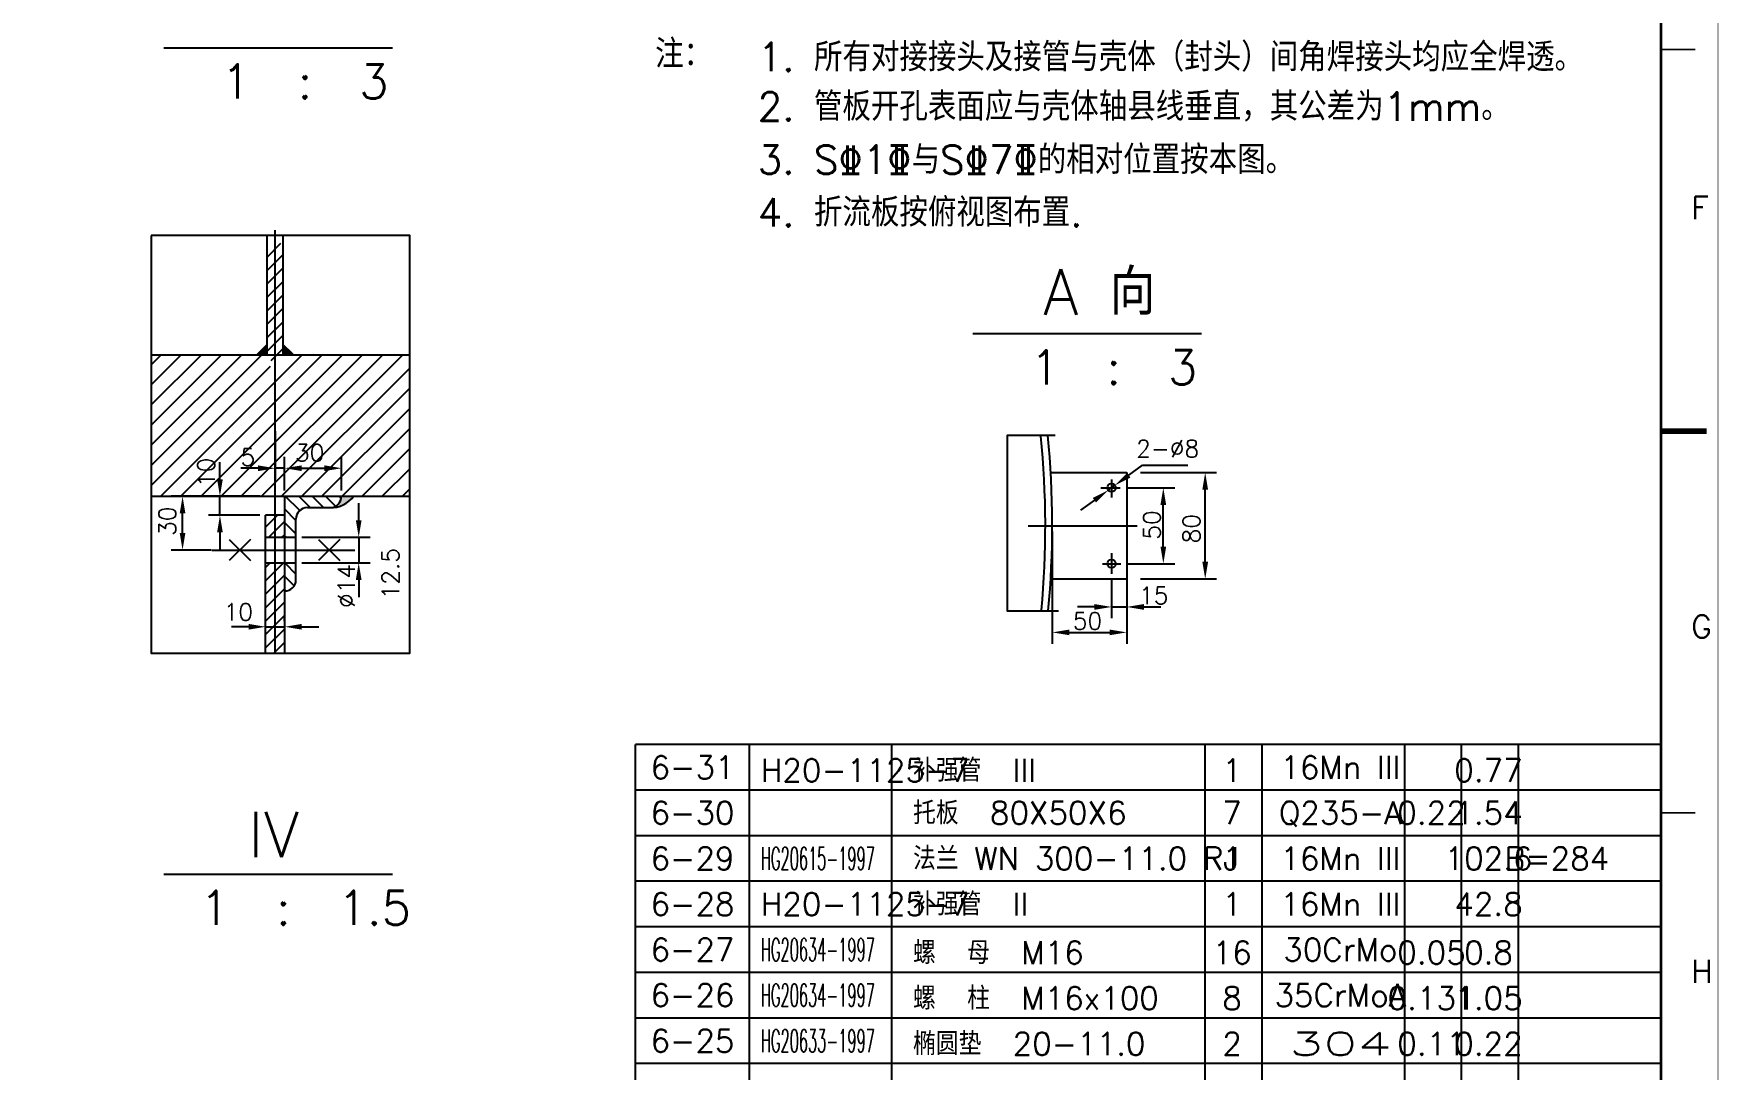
# Model space of a CAD drawing. Extents: x 49444 to 186655, y 41039 to 60167.
# Drawn here: x 81810 to 86245, y 49522 to 52249 of the extents above; entities that cross this region are included whole.
import ezdxf
from ezdxf.enums import TextEntityAlignment as Align

# ---------------------------------------------------------------- set-up
doc = ezdxf.new("R2010")
doc.units = 0
doc.header["$LTSCALE"] = 60
doc.header["$MEASUREMENT"] = 0
doc.header["$PDMODE"] = 3
doc.header["$PDSIZE"] = 0.001
doc.layers.get('0').update_dxf_attribs({"linetype": 'CONTINUOUS'})
doc.layers.get('DEFPOINTS').update_dxf_attribs({"linetype": 'CONTINUOUS'})
doc.styles.get("Standard").update_dxf_attribs({"font": 'txt_l', "bigfont": 'hztxt_l'})
doc.dimstyles.get("Standard").update_dxf_attribs({"dimtxt": 0.18, "dimasz": 0.18, "dimexe": 0.18, "dimexo": 0.0625, "dimgap": 0.09, "dimtad": 0, "dimtih": 1, "dimtoh": 1, "dimdec": 4, "dimzin": 0, "dimdsep": 46, "dimtxsty": 'Standard', "dimcen": 0.09, "dimadec": 0, "dimazin": 0, "dimtfac": 1, "dimtdec": 4, "dimtofl": 0, "dimtmove": 0, "dimatfit": 3, "dimfxl": 0, "dimtolj": 1, "dimtzin": 0, "dimarcsym": 0})
doc.dimstyles.new('STANDARD$0', dxfattribs={"dimtxt": 3, "dimasz": 3, "dimexe": 2, "dimexo": 1, "dimgap": 0.5, "dimtad": 1, "dimdec": 0, "dimzin": 0, "dimdsep": 46, "dimtxsty": 'Standard', "dimcen": 1, "dimclrd": 256, "dimclre": 256, "dimclrt": 256, "dimadec": 0, "dimazin": 0, "dimtfac": 1.5, "dimtdec": 3, "dimtix": 1, "dimtmove": 0, "dimatfit": 2, "dimfxl": 0, "dimtolj": 1, "dimarcsym": 0})

# ---------------------------------------------------------------- blocks, each defined once
blk = doc.blocks.new('*D84')
at = {"color": 0, "lineweight": -2}
for p, q in [((84693.3, 51086.5), (84729.7, 51113)), ((84639.3, 51047.2), (84656.9, 51060)), ((84602.9, 51020.7), (84566.5, 50994.2))]:
    blk.add_line(p, q, dxfattribs=at)
at = {"color": 0}
for points in [[(84688.9, 51092.5), (84697.7, 51080.4), (84656.9, 51060)], [(84598.4, 51026.8), (84607.3, 51014.6), (84639.3, 51047.2)]]:
    blk.add_solid(points, dxfattribs=at)
at = {"layer": 'DEFPOINTS', "color": 0}
for p in [(84656.9, 51060), (84639.3, 51047.2)]:
    blk.add_point(p, dxfattribs=at)
at = {"color": 0, "insert": (84795.7, 51156.6), "char_height": 45, "attachment_point": 5}
blk.add_mtext('\\A1;2-%%c8', dxfattribs=at)
blk = doc.blocks.new('*D83')
at = {"lineweight": -2}
for p, q in [((84648.1, 50812.2), (84648.1, 50709.8)), ((84688.1, 50798.6), (84688.1, 50709.8)), ((84603.1, 50739.8), (84558.1, 50739.8)), ((84648.1, 50739.8), (84688.1, 50739.8)), ((84733.1, 50739.8), (84778.1, 50739.8))]:
    blk.add_line(p, q, dxfattribs=at)
for points in [[(84603.1, 50747.3), (84603.1, 50732.3), (84648.1, 50739.8)], [(84733.1, 50747.3), (84733.1, 50732.3), (84688.1, 50739.8)]]:
    blk.add_solid(points)
at = {"layer": 'DEFPOINTS', "color": 0}
for p in [(84648.1, 50827.2), (84688.1, 50813.6), (84688.1, 50739.8)]:
    blk.add_point(p, dxfattribs=at)
at = {"insert": (84759.1, 50769.8), "char_height": 45, "attachment_point": 5}
blk.add_mtext('\\A1;15', dxfattribs=at)
blk = doc.blocks.new('*D82')
at = {"lineweight": -2}
for p, q in [((84686.1, 51053.6), (84814.3, 51053.6)), ((84784.3, 50898.6), (84784.3, 51008.6)), ((84687.9, 50853.6), (84814.3, 50853.6))]:
    blk.add_line(p, q, dxfattribs=at)
for points in [[(84776.8, 51008.6), (84791.8, 51008.6), (84784.3, 51053.6)], [(84776.8, 50898.6), (84791.8, 50898.6), (84784.3, 50853.6)]]:
    blk.add_solid(points)
at = {"layer": 'DEFPOINTS', "color": 0}
for p in [(84671.1, 51053.6), (84784.3, 51053.6), (84672.9, 50853.6)]:
    blk.add_point(p, dxfattribs=at)
at = {"insert": (84754.3, 50955.6), "char_height": 45, "attachment_point": 5, "rotation": 90}
blk.add_mtext('\\A1;50', dxfattribs=at)
blk = doc.blocks.new('*D81')
at = {"lineweight": -2}
for p, q in [((84724.6, 51093.6), (84924.6, 51093.6)), ((84894.6, 50858.6), (84894.6, 51048.6)), ((84724.6, 50813.6), (84924.6, 50813.6))]:
    blk.add_line(p, q, dxfattribs=at)
for points in [[(84887.1, 51048.6), (84902.1, 51048.6), (84894.6, 51093.6)], [(84887.1, 50858.6), (84902.1, 50858.6), (84894.6, 50813.6)]]:
    blk.add_solid(points)
at = {"layer": 'DEFPOINTS', "color": 0}
for p in [(84709.6, 51093.6), (84894.6, 51093.6), (84709.6, 50813.6)]:
    blk.add_point(p, dxfattribs=at)
at = {"insert": (84858.5, 50945.8), "char_height": 45, "attachment_point": 5, "rotation": 90}
blk.add_mtext('\\A1;80', dxfattribs=at)
blk = doc.blocks.new('*D80')
at = {"lineweight": -2}
for p, q in [((84491.9, 50938.6), (84491.9, 50642.8)), ((84688.1, 50938.6), (84688.1, 50642.8)), ((84536.9, 50672.8), (84643.1, 50672.8))]:
    blk.add_line(p, q, dxfattribs=at)
for points in [[(84536.9, 50680.3), (84536.9, 50665.3), (84491.9, 50672.8)], [(84643.1, 50680.3), (84643.1, 50665.3), (84688.1, 50672.8)]]:
    blk.add_solid(points)
at = {"layer": 'DEFPOINTS', "color": 0}
for p in [(84491.9, 50953.6), (84688.1, 50953.6), (84688.1, 50672.8)]:
    blk.add_point(p, dxfattribs=at)
at = {"insert": (84584.7, 50702.8), "char_height": 45, "attachment_point": 5}
blk.add_mtext('\\A1;50', dxfattribs=at)
blk = doc.blocks.new('*D79')
at = {"lineweight": -2}
for p, q in [((82665.9, 50968.2), (82665.9, 51013.2)), ((82515.8, 50923.2), (82695.9, 50923.2)), ((82665.9, 50923.2), (82665.9, 50855.8)), ((82515.8, 50855.8), (82695.9, 50855.8)), ((82665.9, 50810.8), (82665.9, 50765.8))]:
    blk.add_line(p, q, dxfattribs=at)
for points in [[(82658.4, 50968.2), (82673.4, 50968.2), (82665.9, 50923.2)], [(82658.4, 50810.8), (82673.4, 50810.8), (82665.9, 50855.8)]]:
    blk.add_solid(points)
at = {"layer": 'DEFPOINTS', "color": 0}
for p in [(82500.8, 50923.2), (82500.8, 50855.8), (82665.9, 50855.8)]:
    blk.add_point(p, dxfattribs=at)
at = {"insert": (82633.3, 50794.9), "char_height": 45, "attachment_point": 5, "rotation": 90}
blk.add_mtext('\\A1;%%C14', dxfattribs=at)
blk = doc.blocks.new('*D78')
at = {"lineweight": -2}
for p, q in [((82420.8, 50702.6), (82420.8, 50717.6)), ((82470.8, 50702.6), (82470.8, 50717.6)), ((82375.8, 50687.6), (82330.8, 50687.6)), ((82420.8, 50687.6), (82470.8, 50687.6)), ((82515.8, 50687.6), (82560.8, 50687.6))]:
    blk.add_line(p, q, dxfattribs=at)
for points in [[(82375.8, 50695.1), (82375.8, 50680.1), (82420.8, 50687.6)], [(82515.8, 50695.1), (82515.8, 50680.1), (82470.8, 50687.6)]]:
    blk.add_solid(points)
at = {"layer": 'DEFPOINTS', "color": 0}
for p in [(82420.8, 50687.6), (82470.8, 50687.6), (82470.8, 50687.6)]:
    blk.add_point(p, dxfattribs=at)
at = {"insert": (82349, 50726.5), "char_height": 45, "attachment_point": 5}
blk.add_mtext('\\A1;10', dxfattribs=at)
blk = doc.blocks.new('*D77')
at = {"lineweight": -2}
for p, q in [((82470.8, 51046.2), (82470.8, 51135)), ((82515.8, 51105), (82575.8, 51105)), ((82620.8, 51046.2), (82620.8, 51135))]:
    blk.add_line(p, q, dxfattribs=at)
for points in [[(82515.8, 51112.5), (82515.8, 51097.5), (82470.8, 51105)], [(82575.8, 51112.5), (82575.8, 51097.5), (82620.8, 51105)]]:
    blk.add_solid(points)
at = {"layer": 'DEFPOINTS', "color": 0}
for p in [(82620.8, 51105), (82470.8, 51031.2), (82620.8, 51031.2)]:
    blk.add_point(p, dxfattribs=at)
at = {"insert": (82536.9, 51145.7), "char_height": 45, "attachment_point": 5}
blk.add_mtext('\\A1;30', dxfattribs=at)
blk = doc.blocks.new('*D76')
at = {"lineweight": -2}
for p, q in [((82300.6, 51076.2), (82300.6, 51121.2)), ((82405.8, 51031.2), (82270.6, 51031.2)), ((82300.6, 50981.2), (82300.6, 51031.2)), ((82405.8, 50981.2), (82270.6, 50981.2)), ((82300.6, 50936.2), (82300.6, 50891.2))]:
    blk.add_line(p, q, dxfattribs=at)
for points in [[(82293.1, 51076.2), (82308.1, 51076.2), (82300.6, 51031.2)], [(82293.1, 50936.2), (82308.1, 50936.2), (82300.6, 50981.2)]]:
    blk.add_solid(points)
at = {"layer": 'DEFPOINTS', "color": 0}
for p in [(82300.6, 51031.2), (82420.8, 51031.2), (82420.8, 50981.2)]:
    blk.add_point(p, dxfattribs=at)
at = {"insert": (82264.4, 51093.9), "char_height": 45, "attachment_point": 5, "rotation": 90}
blk.add_mtext('\\A1;10', dxfattribs=at)
blk = doc.blocks.new('*D63')
at = {"lineweight": -2}
for p, q in [((82277.4, 51031.2), (82172.1, 51031.2)), ((82202.1, 50934.5), (82202.1, 50986.2)), ((82277.4, 50889.5), (82172.1, 50889.5))]:
    blk.add_line(p, q, dxfattribs=at)
for points in [[(82194.6, 50986.2), (82209.6, 50986.2), (82202.1, 51031.2)], [(82194.6, 50934.5), (82209.6, 50934.5), (82202.1, 50889.5)]]:
    blk.add_solid(points)
at = {"layer": 'DEFPOINTS', "color": 0}
for p in [(82202.1, 51031.2), (82292.4, 51031.2), (82292.4, 50889.5)]:
    blk.add_point(p, dxfattribs=at)
at = {"insert": (82162.2, 50965.4), "char_height": 45, "attachment_point": 5, "rotation": 90}
blk.add_mtext('\\A1;30', dxfattribs=at)
blk = doc.blocks.new('*D75')
at = {"lineweight": -2}
for p, q in [((82445.8, 51202.4), (82445.8, 51075)), ((82400.8, 51105), (82355.8, 51105)), ((82470.8, 51105), (82445.8, 51105)), ((82470.8, 51091.5), (82470.8, 51135)), ((82515.8, 51105), (82560.8, 51105))]:
    blk.add_line(p, q, dxfattribs=at)
for points in [[(82400.8, 51112.5), (82400.8, 51097.5), (82445.8, 51105)], [(82515.8, 51112.5), (82515.8, 51097.5), (82470.8, 51105)]]:
    blk.add_solid(points)
at = {"layer": 'DEFPOINTS', "color": 0}
for p in [(82445.8, 51217.4), (82445.8, 51105), (82470.8, 51076.5)]:
    blk.add_point(p, dxfattribs=at)
at = {"insert": (82374.2, 51134.1), "char_height": 45, "attachment_point": 5}
blk.add_mtext('\\A1;5', dxfattribs=at)

msp = doc.modelspace()

# ---------------------------------------------------------------- hatches: boundary and pattern name
h = msp.add_hatch()
h.set_pattern_fill('ANSI31', color=256, scale=200, style=0)
h.set_pattern_definition([(45, (20297.3, 31853.9), (-17.67767, 17.67767), [])])
h.paths.add_polyline_path([(82466.719377, 51697.24791), (82445.751383, 51697.24791), (82445.751383, 51388.609126), (82466.719377, 51388.609126)])
h.paths.add_polyline_path([(82445.751383, 51697.24791), (82424.783389, 51697.24791), (82424.783389, 51388.609126), (82445.751383, 51388.609126)])
h.paths.add_polyline_path([(82445.751383, 50981.176149), (82420.751383, 50981.176149), (82420.751383, 50923.181528), (82445.751383, 50923.181528)])
h.paths.add_polyline_path([(82470.751383, 50981.176149), (82445.751383, 50981.176149), (82445.751383, 50923.181528), (82470.751383, 50923.181528)])
h.paths.add_polyline_path([(82470.751383, 50855.803747), (82445.751383, 50855.803747), (82445.751383, 50618.097317), (82470.751383, 50618.097317)])
h.paths.add_polyline_path([(82445.751383, 50855.803747), (82420.751383, 50855.803747), (82420.751383, 50618.097317), (82445.751383, 50618.097317)])
h = msp.add_hatch()
h.set_pattern_fill('ANSI31', color=256, scale=300, style=0)
h.set_pattern_definition([(45, (23195.084, 38856.74), (-26.516504, 26.516504), [])])
h.paths.add_polyline_path([(82800.34575, 51403.609126), (82475.751383, 51403.609126), (82475.751383, 51373.609126), (82445.751383, 51373.609126), (82445.751383, 51031.176149), (82800.34575, 51031.176149)])
h.paths.add_polyline_path([(82445.751383, 51373.609126), (82415.751383, 51373.609126), (82415.751383, 51403.609126), (82119.788747, 51403.609126), (82119.788747, 51031.176149), (82445.751383, 51031.176149)])
h.paths.add_polyline_path([(82506.561442, 51182.81702), (82567.311442, 51182.81702), (82567.311442, 51108.56702), (82506.561442, 51108.56702)], flags=24)
h.paths.add_polyline_path([(82227.313303, 51065.181776), (82227.313303, 51122.556776), (82301.563303, 51122.556776), (82301.563303, 51065.181776)], flags=24)
h.paths.add_polyline_path([(82355.057689, 51171.229132), (82393.307689, 51171.229132), (82393.307689, 51096.979132), (82355.057689, 51096.979132)], flags=24)
h = msp.add_hatch()
h.set_pattern_fill('ANSI31', color=256, scale=200, angle=90, style=0)
h.set_pattern_definition([(135, (20297.3, 31853.9), (-17.67767, -17.67767), [])])
h.paths.add_polyline_path([(82470.751383, 51031.176149), (82470.751383, 50923.181528), (82500.751383, 50923.181528), (82500.751383, 50971.176149, -0.4142135624), (82530.751383, 51001.176149), (82590.751383, 51001.176149, 0.4142135624), (82620.751383, 51031.176149)])
h.paths.add_polyline_path([(82470.751383, 50781.176149, 0.4142135624), (82500.751383, 50811.176149), (82500.751383, 50855.803747), (82470.751383, 50855.803747)])
msp.add_hatch(color=256).paths.add_polyline_path([(82652.682987, 51031.176149), (82620.751383, 51031.176149, -0.4142135624), (82590.751383, 51001.176149, 0.2473671829)])

# ---------------------------------------------------------------- linework, layer by layer
for p, q in [((82153.02127, 52211.722068), (82755.04768, 52211.722068)), ((82424.783389, 51403.609126), (82424.783389, 51717.715218)), ((82445.751383, 50618.097317), (82445.751383, 51732.095648)), ((82466.719377, 51403.609126), (82466.719377, 51717.715218)), ((84282.425759, 51459.326408), (84884.452169, 51459.326408)), ((82119.788747, 51403.609126), (82445.751383, 51403.609126)), ((82445.751383, 51403.609126), (82800.34575, 51403.609126)), ((84729.700045, 51112.950642), (84848.998542, 51112.950642)), ((84487.769947, 51093.585891), (84688.084793, 51093.585891)), ((84619.499581, 51053.585891), (84671.101004, 51053.585891)), ((84648.084793, 51075.160774), (84648.084793, 51028.016733)), ((84688.084793, 51093.585891), (84688.084793, 50813.585891)), ((82119.788747, 51031.176149), (82800.34575, 51031.176149)), ((82470.751383, 51031.176149), (82470.751383, 50618.097317)), ((82620.751383, 51031.176149), (82620.751383, 51031.176149)), ((82420.751383, 50618.097317), (82420.751383, 50981.176149)), ((82470.751383, 50981.176149), (82420.751383, 50981.176149)), ((82500.751383, 50811.176149), (82500.751383, 50971.176149)), ((82530.751383, 51001.176149), (82590.751383, 51001.176149)), ((82325.282451, 50917.334967), (82380.96711, 50861.650308)), ((82380.96711, 50917.334967), (82325.282451, 50861.650308)), ((82420.751383, 50923.181528), (82500.751383, 50923.181528)), ((82615.924117, 50917.334967), (82560.239458, 50861.650308)), ((82560.239458, 50917.334967), (82615.924117, 50861.650308)), ((84428.083469, 50953.585891), (84715.185189, 50953.585891)), ((82279.513511, 50889.492637), (82655.561943, 50889.492637)), ((84648.084793, 50881.649921), (84648.084793, 50827.218735)), ((82420.751383, 50855.803747), (82500.751383, 50855.803747)), ((84624.34505, 50853.585891), (84672.856136, 50853.585891)), ((84487.769947, 50813.585891), (84688.084793, 50813.585891)), ((82470.751383, 50781.176149), (82470.751383, 50781.176149)), ((86094.736805, 50377.422896), (83394.736805, 50377.422896)), ((83394.736805, 46057.422896), (83394.736805, 50377.422896)), ((83694.736805, 46357.422896), (83694.736805, 50377.422896)), ((84069.736805, 46357.422896), (84069.736805, 50377.422896)), ((84894.736805, 46357.422896), (84894.736805, 50377.422896)), ((85044.736805, 46357.422896), (85044.736805, 50377.422896)), ((85419.736805, 46357.422896), (85419.736805, 50377.422896)), ((85569.736805, 46507.422896), (85569.736805, 50377.422896)), ((85719.736805, 46357.422896), (85719.736805, 50377.422896)), ((86094.736805, 50257.422896), (83394.736805, 50257.422896)), ((86094.736805, 50137.422896), (83394.736805, 50137.422896)), ((82153.02127, 50036.158472), (82755.04768, 50036.158472)), ((86094.736805, 50017.422896), (83394.736805, 50017.422896)), ((86094.736805, 49897.422896), (83394.736805, 49897.422896)), ((86094.736805, 49777.422896), (83394.736805, 49777.422896)), ((86094.736805, 49657.422896), (83394.736805, 49657.422896)), ((86094.736805, 49537.422896), (83394.736805, 49537.422896))]:
    msp.add_line(p, q)
for points in [[(77334.736803, 57622.422896, 1.5, 1.5, 0), (77334.736803, 45007.422896, 1.5, 1.5, 0), (86244.736803, 45007.422896, 1.5, 1.5, 0), (86244.736803, 57622.422896, 1.5, 1.5, 0), (77334.736803, 57622.422896, 1.5, 1.5, 1.9635677679)], [(77709.736803, 57472.422896, 7.5, 7.5, 0), (77709.736803, 45157.422896, 7.5, 7.5, 0), (86094.736803, 45157.422896, 7.5, 7.5, 0), (86094.736803, 57472.422896, 7.5, 7.5, 0), (77709.736803, 57472.422896, 7.5, 7.5, 0)], [(86214.736803, 51202.422896, 15, 15, 0), (86094.736803, 51202.422896, 15, 15, 0)], [(86184.736803, 50197.422896, 4.5, 4.5, 0), (86094.736803, 50197.422896, 4.5, 4.5, 0)]]:
    msp.add_lwpolyline(points, format="xyseb")
at = {"const_width": 4.5}
msp.add_lwpolyline([(86184.736803, 52207.422896), (86094.736803, 52207.422896)], dxfattribs=at)
for points in [[(82119.788747, 51717.715218), (82119.788747, 50618.097317), (82800.34575, 50618.097317), (82800.34575, 51717.715218), (82119.788747, 51717.715218)], [(84499.825132, 51191.363746), (84373.106322, 51191.363746), (84373.106322, 50729.367065), (84508.526047, 50729.367065)]]:
    msp.add_lwpolyline(points)
for centre in [(84648.084793, 51053.585891), (84648.084793, 50853.585891)]:
    msp.add_circle(centre, 10.921866)
for centre, radius, start, end in [((82091.85676, 50953.585891), 2381.863587, 354.639352363, 5.685855891), ((82091.85676, 50953.585891), 2400, 354.639352363, 5.685855891), ((82593.253138, 51074.936952), 73.803217, 268.057435746, 323.634155481), ((82590.751383, 51031.176149), 30, 270, 0), ((82530.751383, 50971.176149), 30, 90, 180), ((82470.751383, 50811.176149), 30, 270, 360)]:
    msp.add_arc(centre, radius, start, end)
for points in [[(82424.783389, 51403.609126), (82424.783389, 51433.283459), (82394.162444, 51403.609126)], [(82466.719377, 51403.609126), (82466.719377, 51433.283459), (82497.340322, 51403.609126)]]:
    msp.add_solid(points)

# ---------------------------------------------------------------- texts
for s, height, p in [('注：', 75, (83446.366381, 52158.788746)), ('    1. 所有对接接头及接管与壳体（封头）间角焊接头均应全焊透。', 75, (83492.975562, 52150.084731)), ('1  :  3', 90, (82304.494002, 52078.08363)), ('    2. 管板开孔表面应与壳体轴县线垂直，其公差为1mm。', 75, (83492.975562, 52019.874603)), ('    3. S%%1321%%133与S%%1327%%133的相对位置按本图。', 75, (83492.975562, 51879.940317)), ('    4. 折流板按俯视图布置.', 75, (83492.975562, 51741.284327)), ('F', 60, (86174.146895, 51760.542595)), ('A 向', 120, (84468.49141, 51508.983967)), ('1  :  3', 90, (84433.898491, 51325.68797)), ('G', 60, (86174.146895, 50658.042595)), ('补强管  III', 60, (84125.443394, 50279.600994)), ('H20-1125-7', 60, (83724.736804, 50279.600994)), ('托板  80X50X6', 60, (84125.443396, 50167.422895)), ('IV', 120, (82374.893515, 50080.704618)), ('法兰 WN 300-11.0 RJ', 60, (84125.443396, 50047.422895)), ('1  :  1.5', 90, (82247.95092, 49902.520034)), ('H20-1125-7', 60, (83724.736806, 49927.422895)), ('补强管  II', 60, (84125.443396, 49927.422895)), ('螺  母  M16', 60, (84125.443396, 49799.600994)), ('H', 60, (86174.146895, 49750.542595)), ('螺  柱  M16x100', 60, (84125.443396, 49679.600994)), ('椭圆垫  20-11.0', 60, (84125.443396, 49559.600994))]:
    msp.add_text(s, height=height).set_placement(p)
msp.add_text('12.5', height=45, rotation=90).set_placement((82727.11512, 50759.820774), align=Align.TOP_LEFT)
for s, p in [('6-31', (83544.736805, 50287.422896)), ('16Mn III', (85250.443398, 50287.422895)), ('1', (84965.443394, 50279.600994)), ('0.77', (85640.443394, 50279.600994)), ('6-30', (83544.736805, 50167.422896)), ('7', (84965.443396, 50167.422895)), ('Q235-A', (85250.443396, 50167.422895)), ('0.22', (85490.443396, 50167.422895)), ('1.54', (85640.443396, 50167.422895)), ('6-29', (83544.736805, 50047.422896)), ('1', (84965.443396, 50047.422895)), ('16Mn III', (85250.443398, 50047.422895)), ('102.6', (85640.443396, 50047.422895)), ('B=284', (85820.786644, 50047.422896)), ('6-28', (83544.736805, 49927.422896)), ('1', (84965.443396, 49927.422895)), ('16Mn III', (85250.443398, 49927.422895)), ('42.8', (85640.443396, 49927.422895)), ('6-27', (83544.736805, 49807.422896)), ('16', (84965.443396, 49799.600994)), ('30CrMo', (85250.443398, 49807.422895)), ('0.05', (85490.443396, 49799.600994)), ('0.8', (85640.443396, 49799.600994)), ('6-26', (83544.736805, 49687.422896)), ('8', (84965.443396, 49679.600994)), ('35CrMoA', (85250.443398, 49687.422895)), ('0.131', (85490.443396, 49679.600994)), ('1.05', (85640.443396, 49679.600994)), ('6-25', (83544.736805, 49567.422896)), ('2', (84965.443396, 49559.600994)), ('0.11', (85490.443396, 49559.600994)), ('0.22', (85640.443396, 49559.600994))]:
    msp.add_text(s, height=60).set_placement(p, align=Align.CENTER)
for s, width, p, p2 in [('HG20615-1997', 0.843882, (83724.736806, 50047.422895), (84024.736806, 50047.422895)), ('HG20634-1997', 0.843882, (83724.736809, 49807.422895), (84024.736809, 49807.422895)), ('HG20634-1997', 0.843882, (83724.736809, 49687.422895), (84024.736809, 49687.422895)), ('HG20633-1997', 0.843882, (83724.736809, 49567.422895), (84024.736809, 49567.422895)), ('304', 3.157895, (85115.443396, 49559.600994), (85385.443396, 49559.600994))]:
    msp.add_text(s, height=60, dxfattribs=dict(width=width)).set_placement(p, p2, align=Align.FIT)

# ---------------------------------------------------------------- dimensions: what is measured, and where the dimension line sits
for base, p1, p2, text, override, picture, middle in [((82445.751383, 51104.998794), (82470.751383, 51076.523137), (82445.751383, 51217.384958), '5', {"dimscale": 15, "dimgap": 0.1, "dimdec": 2, "dimcen": 3, "dimtdec": 2, "dimtmove": 2, "dimatfit": 3}, '*D75', (82374.182689, 51134.104132)), ((82620.751383, 51104.998794), (82470.751383, 51031.176149), (82620.751383, 51031.176149), '30', {"dimscale": 15, "dimgap": 0.1, "dimcen": 3, "dimtdec": 5, "dimtmove": 2, "dimatfit": 3}, '*D77', (82536.936442, 51145.69202)), ((84688.084793, 50672.783285), (84491.85676, 50953.585891), (84688.084793, 50953.585891), '50', {"dimscale": 15, "dimgap": 0.1, "dimcen": 3, "dimtdec": 0, "dimtmove": 2, "dimatfit": 3}, '*D80', (84584.663983, 50702.845799)), ((84688.084793, 50739.772482), (84648.084793, 50827.218735), (84688.084793, 50813.585891), '15', {"dimscale": 15, "dimgap": 0.1, "dimcen": 3, "dimtdec": 0, "dimtmove": 2, "dimatfit": 3}, '*D83', (84759.12736, 50769.772482)), ((82470.751383, 50687.55462), (82420.751383, 50687.55462), (82470.751383, 50687.55462), '10', {"dimscale": 15, "dimgap": 0.1, "dimcen": 3, "dimtdec": 5, "dimtmove": 2, "dimatfit": 3}, '*D78', (82349.011844, 50726.492608))]:
    dim = msp.add_linear_dim(base=base, p1=p1, p2=p2, text=text, dimstyle='STANDARD$0', override=override)
    dim.commit()
    dim.dimension.update_dxf_attribs({"geometry": picture, "text_midpoint": middle, "dimtype": 160})
dim = msp.add_diameter_dim_2p(p1=(84639.252308, 51047.161379), p2=(84656.917278, 51060.010404), text='2-%%c8', dimstyle='Standard', override={"dimscale": 15, "dimtxt": 3, "dimasz": 3, "dimexe": 2, "dimexo": 1, "dimgap": 0.1, "dimtad": 1, "dimdec": 0, "dimcen": 3, "dimtdec": 0, "dimtofl": 1, "dimtmove": 2})
dim.commit()
dim.dimension.update_dxf_attribs({"geometry": '*D84', "text_midpoint": (84795.671885, 51156.631428), "dimtype": 163})
for base, p1, p2, text, override, picture, middle in [((82300.564695, 51031.176149), (82420.751383, 50981.176149), (82420.751383, 51031.176149), '10', {"dimscale": 15, "dimgap": 0.1, "dimcen": 3, "dimtdec": 5, "dimtmove": 2, "dimatfit": 3}, '*D76', (82264.438303, 51093.869276)), ((84784.341687, 51053.585891), (84672.856136, 50853.585891), (84671.101004, 51053.585891), '50', {"dimscale": 15, "dimgap": 0.1, "dimcen": 3, "dimtdec": 0, "dimtmove": 2, "dimatfit": 3}, '*D82', (84754.341687, 50955.631574)), ((84894.55147, 51093.585891), (84709.562226, 50813.585891), (84709.562226, 51093.585891), '80', {"dimscale": 15, "dimgap": 0.1, "dimcen": 3, "dimtdec": 0, "dimtmove": 2, "dimatfit": 3}, '*D81', (84858.508734, 50945.849558)), ((82202.101976, 51031.176149), (82292.378995, 50889.492637), (82292.378995, 51031.176149), '30', {"dimscale": 15, "dimgap": 0.1, "dimcen": 3, "dimtdec": 5, "dimtmove": 2, "dimatfit": 3}, '*D63', (82162.247479, 50965.406375)), ((82665.88719, 50855.803747), (82500.751383, 50923.181528), (82500.751383, 50855.803747), '%%C14', {"dimscale": 15, "dimgap": 0.1, "dimcen": 3, "dimtdec": 5, "dimtmove": 2, "dimatfit": 3}, '*D79', (82633.30441, 50794.891592))]:
    dim = msp.add_linear_dim(base=base, p1=p1, p2=p2, angle=90, text=text, dimstyle='STANDARD$0', override=override)
    dim.commit()
    dim.dimension.update_dxf_attribs({"geometry": picture, "text_midpoint": middle, "dimtype": 160})

doc.saveas('drawing.dxf')
